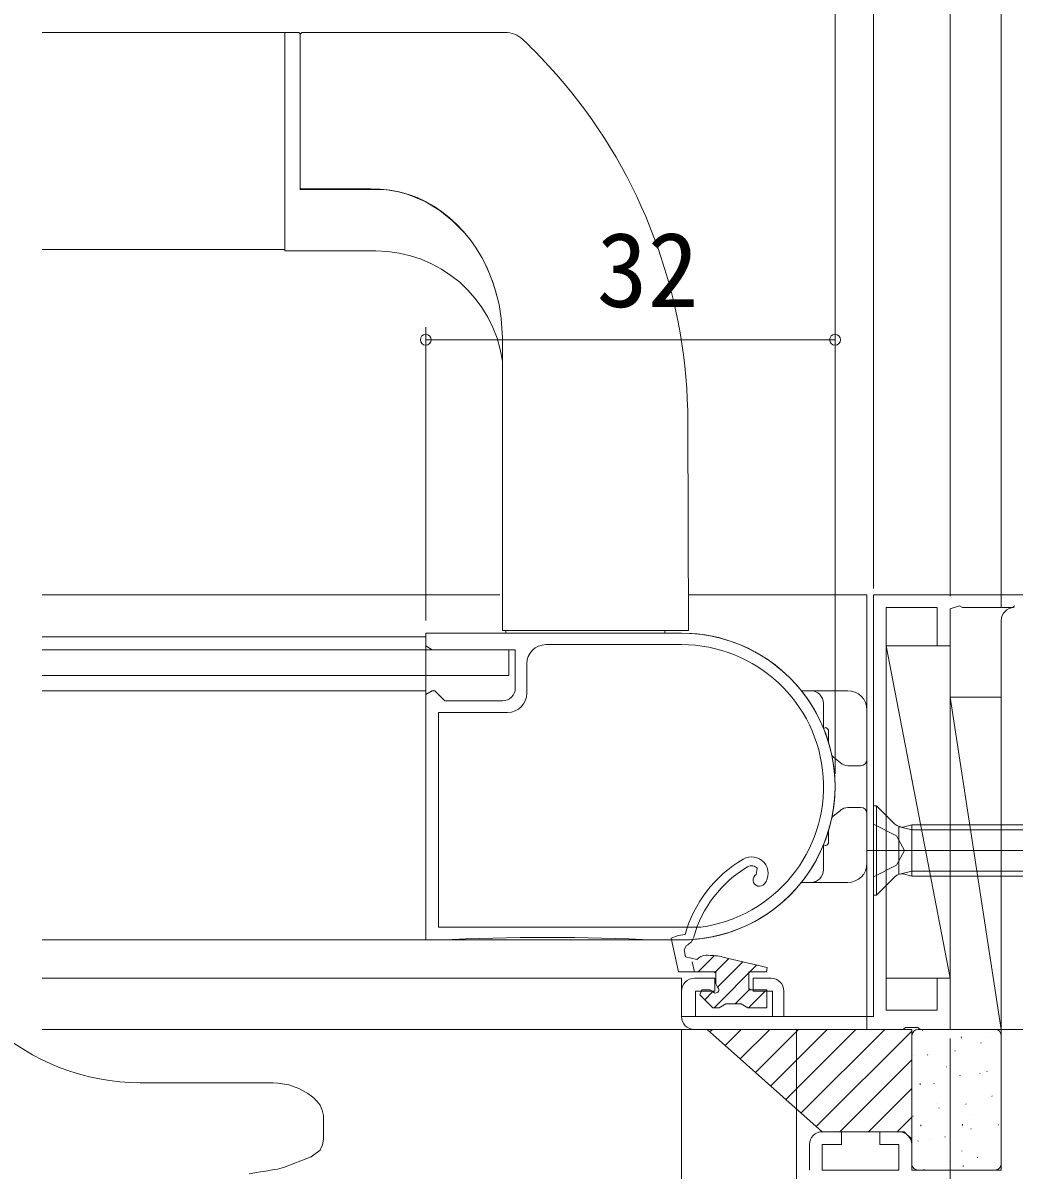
# Model space of a CAD drawing. Units: millimetres, scale not verified. Extents: x -1682 to -692, y -1188 to 424.
# Drawn here: x -954.9 to -877.4, y -1024.7 to -935 of the extents above; entities that cross this region are included whole.
import ezdxf
from ezdxf.enums import TextEntityAlignment as Align

# ---------------------------------------------------------------- set-up
doc = ezdxf.new("R2010")
doc.units = ezdxf.units.MM
doc.header["$LTSCALE"] = 4
doc.linetypes.add('DASHED3', pattern=[4, 3, -1])
for name, color, linetype, lineweight in [('0-3_YKK_11', 7, 'Continuous', 9), ('0-4_YKK_11E', 4, 'Continuous', 9), ('0-5_YKK_12', 2, 'Continuous', 9), ('0-6_YKK_13', 4, 'Continuous', 9), ('0-7_YKK_D', 6, 'Continuous', 9), ('0-8_YSS_K', 3, 'Continuous', 9)]:
    doc.layers.add(name, color=color, linetype=linetype, lineweight=lineweight)
doc.styles.add('ＭＳ ゴシック', font='')
doc.styles.get('ＭＳ ゴシック').set_extended_font_data('MS Gothic')

msp = doc.modelspace()

# ---------------------------------------------------------------- linework, layer by layer
at = {"layer": '0-3_YKK_11'}
for p, q in [((-888.372, -979.72), (-867.372, -979.72)), ((-888.372, -1012.72), (-888.372, -979.72)), ((-887.372, -980.72), (-887.372, -1012.22)), ((-883.372, -980.72), (-887.372, -980.72)), ((-883.372, -983.72), (-883.372, -980.72)), ((-881.644, -980.592), (-882.372, -980.82)), ((-881.398, -980.72), (-881.644, -980.592)), ((-877.546, -980.72), (-881.398, -980.72)), ((-877.3, -980.592), (-877.546, -980.72)), ((-882.372, -980.82), (-882.372, -983.72)), ((-923.372, -983.72), (-923.372, -982.72)), ((-923.372, -982.72), (-903.372, -982.72)), ((-922.872, -984.02), (-923.372, -983.72)), ((-916.372, -984.02), (-922.872, -984.02)), ((-916.372, -987.02), (-916.372, -984.02)), ((-913.972, -983.62), (-903.372, -983.62)), ((-882.372, -983.72), (-883.372, -983.72)), ((-915.472, -987.42), (-915.472, -985.12)), ((-923.372, -987.52), (-922.872, -987.22)), ((-923.372, -1006.72), (-923.372, -987.52)), ((-922.872, -987.22), (-922.672, -987.22)), ((-922.672, -987.22), (-922.372, -987.52)), ((-922.372, -987.52), (-921.872, -988.02)), ((-921.872, -988.02), (-917.372, -988.02)), ((-922.372, -988.92), (-916.972, -988.92)), ((-922.372, -1005.72), (-922.372, -988.92)), ((-901.899, -1005.72), (-922.372, -1005.72)), ((-901.899, -1005.72), (-922.372, -1005.72)), ((-901.872, -1005.718), (-901.899, -1005.72)), ((-922.379, -1006.72), (-923.372, -1006.72)), ((-922.365, -1006.72), (-922.379, -1006.72)), ((-905.365, -1006.72), (-905.379, -1006.72)), ((-903.372, -1006.72), (-905.365, -1006.72)), ((-902.372, -1009.72), (-900.772, -1009.72)), ((-900.772, -1009.72), (-900.772, -1010.72)), ((-897.772, -1009.72), (-896.372, -1009.72)), ((-897.772, -1010.72), (-897.772, -1009.72)), ((-883.372, -1009.72), (-882.372, -1009.72)), ((-883.372, -1012.22), (-883.372, -1009.72)), ((-882.372, -1009.72), (-882.372, -1013.72)), ((-903.372, -1012.72), (-903.372, -1010.72)), ((-902.272, -1010.72), (-902.272, -1012.72)), ((-900.772, -1010.72), (-902.272, -1010.72)), ((-896.272, -1010.72), (-897.772, -1010.72)), ((-896.272, -1012.72), (-896.272, -1010.72)), ((-895.372, -1010.72), (-895.372, -1012.72)), ((-902.272, -1012.72), (-896.272, -1012.72)), ((-895.372, -1012.72), (-888.372, -1012.72)), ((-887.372, -1012.22), (-883.372, -1012.22)), ((-886.043, -1013.72), (-902.372, -1013.72)), ((-885.851, -1013.577), (-886.043, -1013.72)), ((-884.893, -1013.577), (-885.851, -1013.577)), ((-884.701, -1013.72), (-884.893, -1013.577)), ((-882.372, -1013.72), (-884.701, -1013.72))]:
    msp.add_line(p, q, dxfattribs=at)
for centre, radius, start, end in [((-903.372, -994.72), 12, 269.99998, 90), ((-913.972, -985.12), 1.5, 90, 179.99998), ((-903.372, -994.72), 11.1, 277.76704, 90), ((-917.372, -987.02), 1, 270, 359.99998), ((-916.972, -987.42), 1.5, 270, 359.99998), ((-913.872, -1187.246), 180.726, 87.30646, 92.69353), ((-902.372, -1010.72), 1, 90, 179.99998), ((-896.372, -1010.72), 1, 0, 89.99998), ((-902.372, -1012.72), 1, 180, 269.99998)]:
    msp.add_arc(centre, radius, start, end, dxfattribs=at)
at = {"layer": '0-4_YKK_11E'}
for p, q in [((-878.372, -1024.72), (-878.372, -981.72)), ((-892.372, -1021.72), (-890.872, -1021.72)), ((-890.872, -1021.72), (-890.872, -1022.72)), ((-887.872, -1021.72), (-886.372, -1021.72)), ((-887.872, -1022.72), (-887.872, -1021.72)), ((-893.372, -1024.72), (-893.372, -1022.72)), ((-892.372, -1022.72), (-892.372, -1024.72)), ((-890.872, -1022.72), (-892.372, -1022.72)), ((-886.372, -1022.72), (-887.872, -1022.72)), ((-886.372, -1024.72), (-886.372, -1022.72)), ((-885.372, -1022.72), (-885.372, -1024.72)), ((-892.372, -1024.72), (-886.372, -1024.72)), ((-885.372, -1024.72), (-878.372, -1024.72))]:
    msp.add_line(p, q, dxfattribs=at)
for centre, start, end in [((-877.372, -981.72), 90.00002, 180), ((-892.372, -1022.72), 89.9991, 180), ((-886.372, -1022.72), 359.99997, 90.00002)]:
    msp.add_arc(centre, 1, start, end, dxfattribs=at)
at = {"layer": '0-5_YKK_12'}
for p, q in [((-934.384, -935.72), (-953.371, -935.72)), ((-953.371, -952.72), (-934.384, -952.72)), ((-917.585, -979.724), (-953.371, -979.724)), ((-888.872, -979.724), (-902.83, -979.724)), ((-888.872, -1013.725), (-888.872, -979.724)), ((-923.372, -983.02), (-953.371, -983.02)), ((-923.372, -983.02), (-923.372, -1006.72)), ((-953.371, -987.22), (-923.372, -987.22)), ((-953.371, -1006.72), (-923.372, -1006.72)), ((-953.371, -1009.72), (-903.372, -1009.72)), ((-903.372, -1012.72), (-903.372, -1009.72)), ((-903.372, -1012.72), (-888.872, -1012.72)), ((-953.371, -1013.72), (-888.872, -1013.72)), ((-894.372, -1013.72), (-894.372, -1033.72))]:
    msp.add_line(p, q, dxfattribs=at)
at = {"layer": '0-6_YKK_13'}
for p, q in [((-933.184, -941.7), (-933.184, -935.92)), ((-933.184, -935.92), (-933.184, -941.72)), ((-932.984, -935.72), (-917.17, -935.72)), ((-934.384, -941.72), (-934.384, -943.86)), ((-933.184, -943.723), (-933.184, -941.7)), ((-933.125, -947.973), (-927.663, -947.973)), ((-934.384, -949.014), (-934.384, -952.82)), ((-934.384, -952.82), (-927.284, -952.82)), ((-918.192, -955.107), (-918.072, -955.425)), ((-918.072, -955.425), (-917.908, -955.951)), ((-917.908, -955.951), (-917.644, -957.021)), ((-917.644, -957.021), (-917.467, -958.118)), ((-917.467, -958.118), (-917.379, -959.616)), ((-917.38, -959.616), (-917.381, -967.221)), ((-917.38, -959.616), (-917.381, -967.222)), ((-917.379, -960.016), (-917.38, -961.616)), ((-917.379, -959.616), (-917.379, -960.016)), ((-917.379, -959.616), (-917.379, -959.616)), ((-917.38, -961.616), (-917.381, -967.214)), ((-902.877, -966.169), (-902.82, -982.52)), ((-917.381, -967.214), (-917.381, -968.016)), ((-917.381, -968.016), (-917.383, -982.52)), ((-917.383, -982.52), (-902.82, -982.52)), ((-917.11, -982.72), (-917.112, -982.52)), ((-917.11, -982.72), (-917.112, -982.52)), ((-904.683, -982.72), (-904.683, -982.52)), ((-904.683, -982.72), (-904.683, -982.52)), ((-903.372, -982.72), (-923.372, -982.72)), ((-953.371, -984.02), (-916.872, -984.02)), ((-916.872, -986.02), (-916.872, -984.02)), ((-887.372, -983.72), (-887.372, -1009.72)), ((-882.372, -983.72), (-887.372, -983.72)), ((-887.372, -983.72), (-882.372, -1009.72)), ((-882.372, -1009.72), (-882.372, -983.72)), ((-953.371, -986.02), (-916.872, -986.02)), ((-890.372, -987.223), (-894.004, -987.223)), ((-882.372, -987.72), (-882.372, -1013.72)), ((-878.372, -987.72), (-882.372, -987.72)), ((-882.372, -987.72), (-878.372, -1013.72)), ((-878.372, -1013.72), (-878.372, -987.72)), ((-892.272, -990.163), (-892.272, -988.223)), ((-888.872, -988.723), (-888.872, -992.097)), ((-892.086, -990.11), (-892.129, -990.116)), ((-891.872, -990.398), (-891.872, -991.295)), ((-891.512, -992.398), (-890.95, -992.866)), ((-888.872, -992.097), (-888.872, -992.598)), ((-890.372, -993.097), (-889.872, -993.097)), ((-889.872, -993.097), (-889.373, -993.098)), ((-891.512, -997.048), (-890.95, -996.58)), ((-890.372, -996.349), (-889.872, -996.349)), ((-889.872, -996.349), (-889.373, -996.348)), ((-888.872, -997.349), (-888.872, -996.848)), ((-888.372, -996.22), (-888.122, -996.22)), ((-888.372, -996.22), (-888.372, -1003.22)), ((-888.122, -996.22), (-888.122, -1003.22)), ((-888.122, -996.22), (-886.692, -997.65)), ((-888.872, -1000.723), (-888.872, -997.349)), ((-886.372, -1001.595), (-886.372, -997.846)), ((-885.372, -997.72), (-885.932, -997.86)), ((-885.372, -1001.72), (-885.372, -997.72)), ((-885.372, -997.72), (-873.772, -997.72)), ((-891.872, -999.048), (-891.872, -998.151)), ((-885.372, -998.099), (-886.322, -997.86)), ((-885.372, -998.099), (-873.014, -998.099)), ((-892.272, -1001.223), (-892.272, -999.282)), ((-892.086, -999.335), (-892.129, -999.33)), ((-871.185, -999.72), (-888.872, -999.72)), ((-897.446, -1001.132), (-897.525, -1001.587)), ((-885.372, -1001.341), (-886.322, -1001.58)), ((-885.372, -1001.341), (-873.014, -1001.341)), ((-890.372, -1002.223), (-894.004, -1002.223)), ((-888.122, -1003.22), (-886.692, -1001.79)), ((-885.372, -1001.72), (-885.932, -1001.58)), ((-885.372, -1001.72), (-873.772, -1001.72)), ((-888.372, -1003.22), (-888.122, -1003.22)), ((-903.642, -1006.371), (-904.195, -1006.587)), ((-904.195, -1006.587), (-903.602, -1009.221)), ((-903.094, -1006.302), (-903.642, -1006.371)), ((-903.172, -1007.486), (-902.996, -1007.144)), ((-903.05, -1008.031), (-903.172, -1007.486)), ((-902.189, -1008.255), (-903.05, -1008.031)), ((-902.372, -1009.221), (-902.552, -1008.421)), ((-902.073, -1009.221), (-900.796, -1007.945)), ((-901.283, -1007.921), (-901.444, -1007.921)), ((-900.802, -1009.298), (-899.669, -1008.165)), ((-900.568, -1010.41), (-898.578, -1008.421)), ((-896.684, -1008.867), (-900.137, -1008.054)), ((-903.602, -1009.221), (-900.702, -1009.221)), ((-900.83, -1012.02), (-897.488, -1008.678)), ((-900.702, -1009.221), (-900.702, -1010.16)), ((-898.102, -1009.221), (-896.725, -1009.221)), ((-898.102, -1010.621), (-898.102, -1009.221)), ((-896.725, -1009.221), (-896.684, -1008.867)), ((-900.702, -1010.16), (-900.566, -1010.412)), ((-887.372, -1009.72), (-882.372, -1009.72)), ((-901.778, -1010.621), (-901.938, -1011.009)), ((-901.938, -1011.009), (-900.926, -1012.021)), ((-901.163, -1010.621), (-901.778, -1010.621)), ((-901.552, -1011.395), (-900.913, -1010.756)), ((-900.911, -1010.758), (-901.163, -1010.621)), ((-899.184, -1011.721), (-898.005, -1010.542)), ((-898.138, -1012.021), (-896.808, -1010.692)), ((-896.702, -1010.621), (-898.102, -1010.621)), ((-896.702, -1012.021), (-896.702, -1010.621)), ((-900.926, -1012.021), (-900.422, -1012.021)), ((-900.422, -1012.021), (-900.162, -1011.871)), ((-900.162, -1011.871), (-899.902, -1011.721)), ((-899.902, -1011.721), (-898.702, -1011.721)), ((-898.702, -1011.721), (-898.442, -1011.871)), ((-898.442, -1011.871), (-898.182, -1012.021)), ((-898.182, -1012.021), (-896.702, -1012.021)), ((-882.372, -1013.72), (-878.372, -1013.72)), ((-945.697, -1017.895), (-937.371, -1017.895)), ((-937.371, -1017.895), (-937.283, -1017.895)), ((-931.371, -1020.659), (-931.371, -1022.297)), ((-934.509, -1024.531), (-932.334, -1023.697)), ((-931.639, -1023.151), (-932.334, -1023.697)), ((-934.775, -1024.606), (-934.509, -1024.531))]:
    msp.add_line(p, q, dxfattribs=at)
at = {"layer": '0-6_YKK_13', "linetype": 'DASHED3'}
for p, q in [((-888.372, -997.67), (-886.557, -998.575)), ((-886.557, -998.575), (-885.948, -999.72))]:
    msp.add_line(p, q, dxfattribs=at)
at = {"layer": '0-6_YKK_13'}
for points in [[(-934.384, -941.72), (-934.384, -935.72), (-933.384, -935.72)], [(-911.944, -940.457), (-912.547, -939.721), (-913.157, -939.01), (-914.338, -937.719), (-914.879, -937.164), (-915.122, -936.92), (-915.342, -936.703), (-915.528, -936.523), (-915.671, -936.385), (-915.794, -936.269)], [(-933.184, -941.72), (-933.184, -943.86), (-933.184, -945.029), (-933.184, -945.599), (-933.184, -946.148), (-933.184, -947.171), (-933.184, -948.003)], [(-934.384, -949.014), (-934.384, -948.897), (-934.384, -948.773), (-934.384, -948.642), (-934.384, -948.505), (-934.384, -948.362), (-934.384, -948.212), (-934.384, -948.056), (-934.384, -947.471), (-934.384, -946.825), (-934.384, -946.13), (-934.384, -945.396), (-934.384, -945.017), (-934.384, -944.635), (-934.384, -944.249), (-934.384, -943.86)], [(-933.184, -947.914), (-933.184, -947.021), (-933.184, -946), (-933.184, -945.454), (-933.184, -944.885), (-933.184, -943.723)], [(-933.184, -947.914), (-933.177, -947.946), (-933.158, -947.965), (-933.125, -947.971)], [(-933.184, -948.003), (-933.125, -948.003), (-932.984, -948.003)], [(-933.125, -947.973), (-930.724, -947.973), (-928.901, -947.973), (-927.663, -947.973), (-926.944, -947.99), (-926.187, -948.067), (-925.453, -948.204), (-924.736, -948.399), (-924.043, -948.65), (-923.381, -948.955), (-922.753, -949.31), (-922.13, -949.727), (-921.531, -950.199), (-920.958, -950.724), (-920.416, -951.301), (-919.91, -951.925), (-919.44, -952.594), (-918.999, -953.322), (-918.607, -954.084), (-918.384, -954.602)], [(-932.984, -948.003), (-927.284, -948.003), (-926.985, -948.008), (-926.688, -948.024), (-926.392, -948.052), (-926.096, -948.09), (-925.801, -948.139), (-925.508, -948.2), (-925.215, -948.271), (-924.922, -948.353), (-924.631, -948.446), (-923.421, -948.958), (-922.272, -949.654), (-921.271, -950.457), (-920.337, -951.411), (-919.934, -951.894)], [(-918.791, -953.725), (-918.445, -954.472), (-918.133, -955.282), (-917.871, -956.126), (-917.86, -956.175), (-917.837, -956.272)], [(-923.372, -982.72), (-923.372, -1006.72), (-903.372, -1006.72)], [(-892.272, -990.174), (-892.234, -990.142), (-892.129, -990.116)], [(-892.272, -999.271), (-892.234, -999.304), (-892.129, -999.33)], [(-935.832, -1017.901), (-936.598, -1017.896), (-937.371, -1017.895)], [(-935.832, -1017.901), (-935.55, -1017.902), (-935.314, -1017.899)], [(-935.624, -1017.902), (-935.586, -1017.901), (-935.511, -1017.899), (-935.436, -1017.898), (-935.314, -1017.899)], [(-935.582, -1017.902), (-935.371, -1017.895), (-934.944, -1017.913), (-934.084, -1018.064), (-933.29, -1018.349), (-932.601, -1018.733), (-932.306, -1018.945), (-932.082, -1019.13), (-932.038, -1019.168)], [(-931.639, -1023.151), (-931.635, -1023.147), (-931.439, -1022.742), (-931.371, -1022.297)], [(-934.775, -1024.606), (-934.969, -1024.641), (-935.2, -1024.683), (-935.505, -1024.737), (-935.873, -1024.8), (-936.285, -1024.868), (-936.727, -1024.938), (-937.182, -1025.008)]]:
    msp.add_lwpolyline(points, dxfattribs=at)
at = {"layer": '0-6_YKK_13', "linetype": 'DASHED3'}
msp.add_lwpolyline([(-888.372, -1001.77), (-886.557, -1000.865), (-885.948, -999.72)], dxfattribs=at)
at = {"layer": '0-6_YKK_13'}
for centre, radius, start, end in [((-933.384, -935.92), 0.2, 0, 90), ((-932.984, -935.92), 0.2, 90, 180), ((-917.17, -937.72), 2, 46.52756, 90), ((-944.277, -966.313), 41.4, 0.2, 38.64821), ((-927.284, -962.82), 10, 7.95561, 90), ((-903.372, -994.72), 12, 270, 90), ((-893.272, -988.223), 1, 0, 90), ((-890.372, -988.723), 1.5, 0, 90), ((-892.172, -990.398), 0.3, 0, 73.44794), ((-890.872, -991.629), 1, 180, 180.0121), ((-890.872, -991.629), 1, 221.52106, 230.19443), ((-890.31, -992.098), 1, 230.19443, 266.4425), ((-889.372, -992.598), 0.5, 270, 0), ((-890.31, -997.348), 1, 93.55748, 129.80556), ((-889.372, -996.848), 0.5, 0, 90), ((-890.872, -997.816), 1, 179.98788, 180), ((-890.872, -997.816), 1, 129.80556, 138.47893), ((-886.127, -997.084), 0.8, 225, 284.03624), ((-892.172, -999.048), 0.3, 286.55205, 0), ((-893.466, -1009.005), 10, 120.65807, 164.31859), ((-897.902, -1001.521), 1.3, 321.31781, 120.65807), ((-893.466, -1009.005), 9.3, 120.65807, 164.31859), ((-897.902, -1001.521), 0.6, 40.51089, 120.65807), ((-893.272, -1001.223), 1, 270, 0), ((-890.372, -1000.723), 1.5, 270, 0), ((-897.277, -1002.021), 0.5, 119.70398, 321.31781), ((-886.127, -1002.356), 0.8, 75.96375, 135), ((-903.382, -1006.221), 1, 292.74579, 344.31857), ((-901.444, -1008.921), 1, 90.00002, 138.18965), ((-901.283, -1012.921), 5, 76.75351, 90.00002), ((-900.702, -1010.621), 0.25, 213.05573, 56.94424), ((-945.697, -1000.595), 17.3, 227.56377, 270), ((-933.371, -1020.659), 2, 0, 48.18968)]:
    msp.add_arc(centre, radius, start, end, dxfattribs=at)
at = {"layer": '0-7_YKK_D'}
for p, q in [((-878.372, -980.72), (-878.373, -891.515)), ((-882.372, -979.82), (-882.373, -903.515)), ((-882.372, -979.82), (-882.372, -903.515)), ((-878.372, -980.72), (-878.372, -903.515)), ((-891.372, -993.62), (-891.372, -915.521)), ((-891.372, -993.62), (-891.372, -915.521)), ((-888.372, -979.22), (-888.372, -915.521)), ((-888.371, -979.189), (-888.371, -915.521)), ((-882.372, -979.82), (-882.372, -915.521)), ((-923.372, -981.72), (-923.372, -958.771)), ((-891.372, -993.72), (-891.372, -958.771)), ((-891.372, -959.771), (-923.372, -959.771)), ((-903.372, -1013.72), (-903.372, -1051.134)), ((-903.372, -1013.72), (-903.372, -1051.134)), ((-881.672, -1013.72), (-841.372, -1013.72)), ((-882.372, -1014.42), (-882.372, -1051.134))]:
    msp.add_line(p, q, dxfattribs=at)
for centre in [(-923.372, -959.771), (-891.372, -959.771)]:
    msp.add_circle(centre, 0.425, dxfattribs=at)
at = {"layer": '0-8_YSS_K'}
for p, q in [((-901.372, -1013.72), (-885.372, -1013.72)), ((-892.372, -1021.72), (-901.372, -1013.72)), ((-901.153, -1013.915), (-900.959, -1013.72)), ((-899.965, -1014.971), (-898.714, -1013.72)), ((-898.776, -1016.028), (-896.469, -1013.72)), ((-897.588, -1017.084), (-894.224, -1013.72)), ((-896.399, -1018.141), (-891.978, -1013.72)), ((-895.21, -1019.197), (-889.733, -1013.72)), ((-894.022, -1020.254), (-887.488, -1013.72)), ((-892.833, -1021.31), (-885.372, -1013.849)), ((-885.372, -1022.306), (-885.372, -1013.72)), ((-884.873, -1013.72), (-878.872, -1013.72)), ((-884.523, -1013.791), (-884.495, -1013.749)), ((-881.494, -1014.407), (-881.495, -1014.307)), ((-879.977, -1014.791), (-879.95, -1014.749)), ((-879.363, -1014.298), (-879.361, -1014.288)), ((-878.372, -1014.22), (-878.372, -1024.22)), ((-885.202, -1015.736), (-885.2, -1015.727)), ((-884.135, -1015.733), (-884.108, -1015.691)), ((-882.007, -1015.407), (-881.979, -1015.365)), ((-890.998, -1021.72), (-885.372, -1016.094)), ((-882.667, -1016.653), (-882.664, -1016.643)), ((-881.619, -1017.349), (-881.592, -1017.307)), ((-880.04, -1017.18), (-880.037, -1017.17)), ((-879.491, -1017.022), (-879.464, -1016.98)), ((-888.753, -1021.72), (-885.372, -1018.339)), ((-884.711, -1018.049), (-884.712, -1017.949)), ((-883.649, -1017.965), (-883.622, -1017.923)), ((-879.103, -1018.964), (-879.076, -1018.922)), ((-883.331, -1019.486), (-883.329, -1019.476)), ((-883.262, -1019.907), (-883.235, -1019.865)), ((-881.133, -1019.581), (-881.106, -1019.538)), ((-886.508, -1021.72), (-885.372, -1020.584)), ((-885.292, -1020.523), (-885.265, -1020.481)), ((-884.666, -1021.274), (-884.667, -1021.174)), ((-881.399, -1021.226), (-881.401, -1021.126)), ((-880.796, -1020.402), (-880.793, -1020.393)), ((-878.617, -1021.196), (-878.59, -1021.154)), ((-892.372, -1021.72), (-885.958, -1021.72)), ((-885.958, -1021.72), (-885.372, -1022.306)), ((-880.746, -1021.523), (-880.719, -1021.48)), ((-885.372, -1024.22), (-885.372, -1022.306)), ((-884.904, -1022.465), (-884.877, -1022.423)), ((-884.007, -1022.368), (-884.005, -1022.358)), ((-882.776, -1022.139), (-882.749, -1022.097)), ((-881.46, -1023.235), (-881.458, -1023.226)), ((-880.26, -1023.754), (-880.233, -1023.712)), ((-878.872, -1024.72), (-884.872, -1024.72)), ((-884.418, -1024.697), (-884.391, -1024.655)), ((-882.388, -1024.081), (-882.361, -1024.039)), ((-881.354, -1024.451), (-881.356, -1024.351)), ((-878.925, -1024.152), (-878.922, -1024.142))]:
    msp.add_line(p, q, dxfattribs=at)
for centre, start, end in [((-884.873, -1014.22), 89.99998, 175.5327), ((-878.872, -1014.22), 0, 89.99998), ((-884.872, -1024.22), 179.99966, 270.00014), ((-878.872, -1024.22), 270.00014, 0)]:
    msp.add_arc(centre, 0.5, start, end, dxfattribs=at)

# ---------------------------------------------------------------- texts
at = {"layer": '0-7_YKK_D', "color": 4, "style": 'ＭＳ ゴシック'}
msp.add_text('32', height=5.865, dxfattribs=at).set_placement((-910.012, -958.971), align=Align.BOTTOM_LEFT)

doc.saveas('drawing.dxf')
